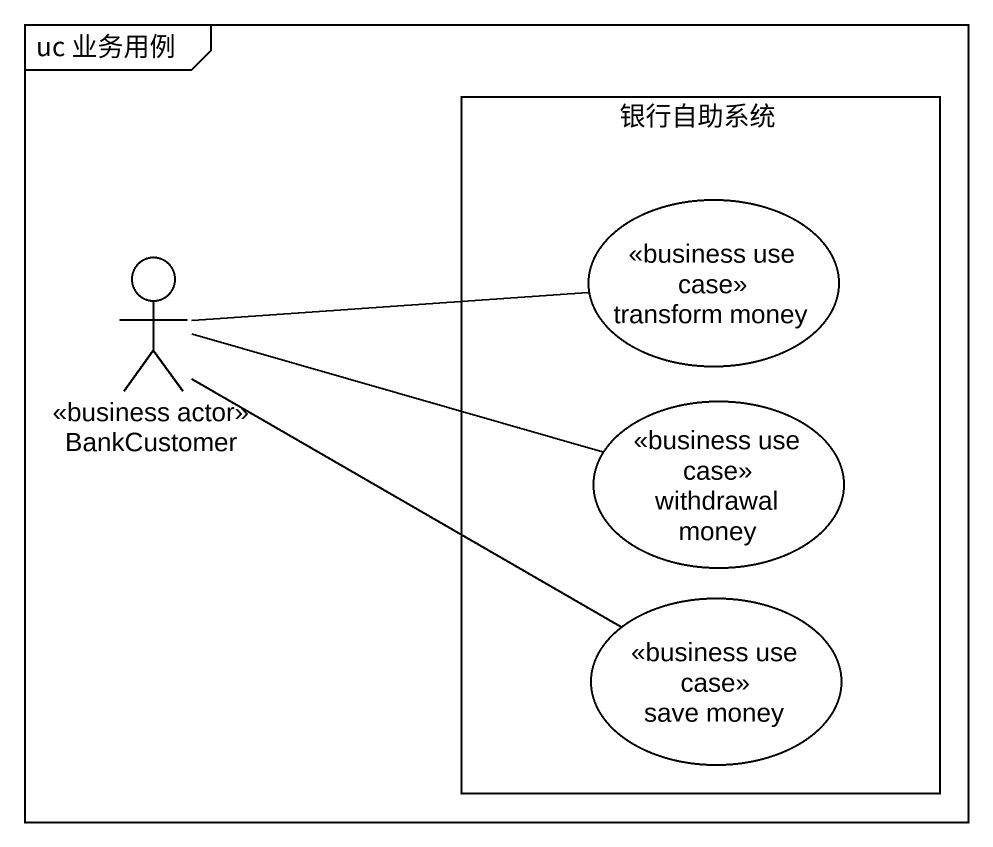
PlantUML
@startuml
mainframe uc 业务用例
rectangle 银行自助系统 {
  usecase "transform money" as transform_money <<business use case>>
  usecase "withdrawal money" as withdrawal_money <<business use case>>
  usecase "save money" as save_money <<business use case>>
}
actor BankCustomer <<business actor>>
BankCustomer -right- transform_money
BankCustomer -right- withdrawal_money
BankCustomer -right- save_money
@enduml
